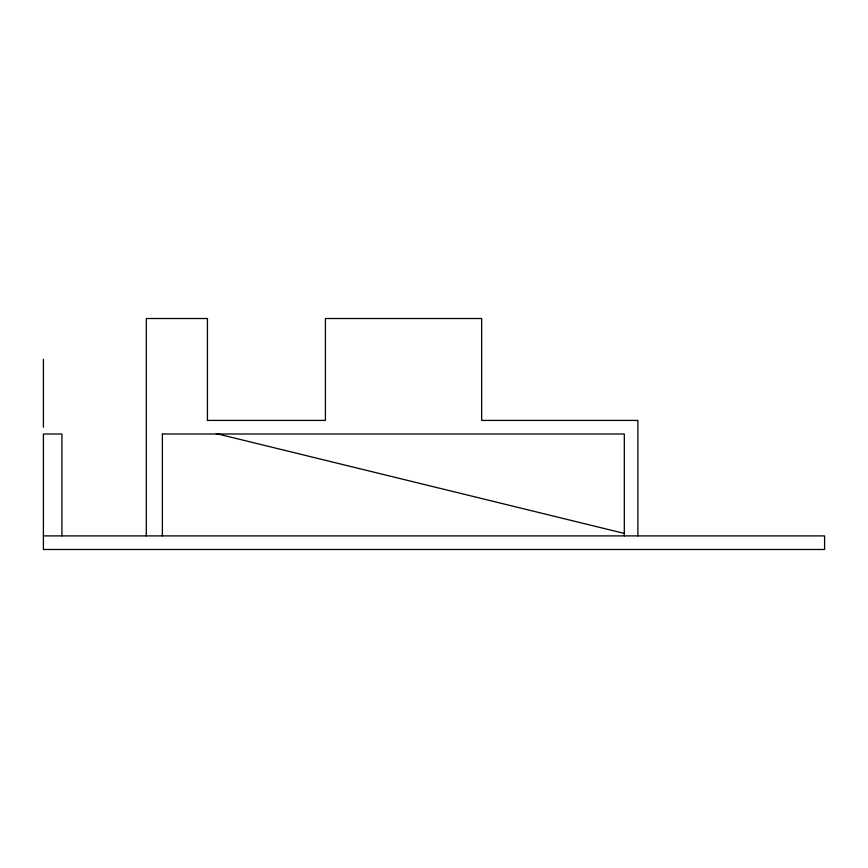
<?xml version="1.0" encoding="UTF-8"?>
<svg xmlns="http://www.w3.org/2000/svg" width="868" height="868" viewBox="0 0 868 868"><rect width="100%" height="100%" fill="white"/><g stroke="black" fill="none" stroke-linecap="round" stroke-linejoin="round"><path stroke-width="1.3" d="M207.202 420.416L325.413 420.416L325.413 318.523L481.653 318.523L481.653 420.416L637.893 420.416L637.893 535.892M162.381 434L624.309 434L624.309 535.892M43.4 535.892L824.6 535.892L824.6 549.477L43.4 549.477L43.4 434L61.921 434L61.921 535.892M216.284 433.599L623.875 533.321M207.441 420.416L207.441 318.523L146.301 318.523L146.301 535.892M162.381 433.837L162.381 535.892M43.4 359.276L43.4 427.208"/></g></svg>
